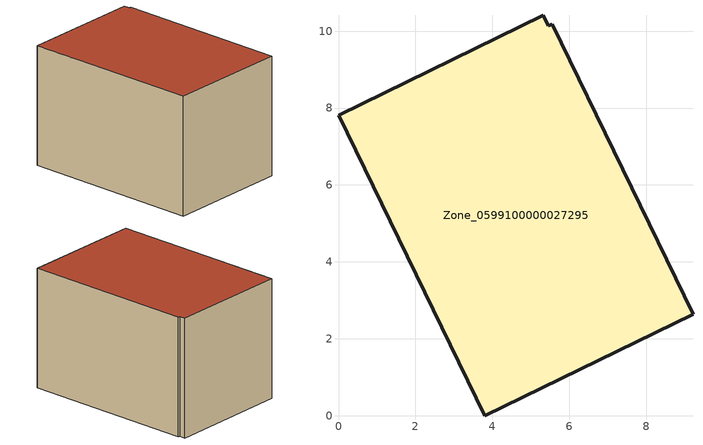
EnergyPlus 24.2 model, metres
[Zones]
Zone_0599100000027295
 floor ground (C_G): 5.55,10.19 9.22,2.64 3.8,0 0,7.82 5.32,10.41 5.46,10.14 z0
 wall outside (C_F): 3.8,0 9.22,2.64 5.55,10.19 5.46,10.14 5.32,10.41 0,7.82 3.8,0 z0:5.84
 roof outside (C_R): 9.22,2.64 5.55,10.19 5.46,10.14 5.32,10.41 0,7.82 3.8,0 z5.84
[BUILDING]
Pand.0599100000027295: North Axis=0; Terrain=City; Loads Convergence Tolerance Value=0.04; Temperature Convergence Tolerance Value=0.4; Solar Distribution=FullExterior; Maximum Number of Warmup Days=25; Minimum Number of Warmup Days=1
[Site:Location]
Rotterdam.The.Hague.AP_ZH_NLD Design_Conditions: Latitude=51.96; Longitude=4.45; Time Zone=1; Elevation=-4.5
[SITE:GROUNDTEMPERATURE:BUILDINGSURFACE]
18, 18, 18, 18, 18, 18, 18, 18, 18, 18, 18, 18
[MATERIAL] Thermal Absorptance=0.9; Solar Absorptance=0.7; Visible Absorptance=0.7
Name | Roughness | Thickness | Conductivity | Density | Specific Heat
G.TI.1946-1964 | MediumSmooth | 0.15 | 1 | 540 | 1210
F.TI.1946-1964 | Rough | 0.3 | 0.857143 | 1920 | 840
R.TI.1946-1964 | MediumRough | 0.2 | 0.277778 | 1500 | 1000
[CONSTRUCTION]
C_G: G.TI.1946-1964
C_F: F.TI.1946-1964
C_R: R.TI.1946-1964
[ZONE]
Zone_0599100000027295: Type=1; Multiplier=1; Ceiling Height=Autocalculate; Volume=Autocalculate; Floor Area=autocalculate; Part of Total Floor Area=Yes
[ZONEINFILTRATION:DESIGNFLOWRATE]
Infil_Zone_0599100000027295: Zone or ZoneList or Space or SpaceList=Zone_0599100000027295; Schedule=AlwaysOn; Design Flow Rate Calculation Method=Flow/Area; Flow Rate per Floor Area=0.003; Constant Term Coefficient=1; Temperature Term Coefficient=0; Velocity Term Coefficient=0; Velocity Squared Term Coefficient=0
[HVACTEMPLATE:ZONE:IDEALLOADSAIRSYSTEM]
Zone_0599100000027295: Maximum Heating Supply Air Temperature=50; Minimum Cooling Supply Air Temperature=13; Maximum Heating Supply Air Humidity Ratio=0.0156; Minimum Cooling Supply Air Humidity Ratio=0.0077; Heating Limit=NoLimit; Cooling Limit=NoLimit; Dehumidification Control Type=ConstantSensibleHeatRatio; Cooling Sensible Heat Ratio=0.7; Dehumidification Setpoint=60; Humidification Control Type=None; Humidification Setpoint=30; Outdoor Air Method=None; Outdoor Air Flow Rate per Person=0.00944; Outdoor Air Flow Rate per Zone Floor Area=0; Outdoor Air Flow Rate per Zone=0; Demand Controlled Ventilation Type=None; Outdoor Air Economizer Type=NoEconomizer; Heat Recovery Type=None; Sensible Heat Recovery Effectiveness=0.7; Latent Heat Recovery Effectiveness=0.65
[ZONECONTROL:THERMOSTAT]
ThermostatControl_Zone_0599100000027295: Zone or ZoneList=Zone_0599100000027295; Control Type Schedule=DualSetpointControlType; Control 1=Thermostat_Zone_0599100000027295; Temperature Difference Between Cutout And Setpoint=0
[THERMOSTATSETPOINT:DUALSETPOINT]
Thermostat_Zone_0599100000027295: Heating Setpoint Temperature Schedule=HeatingSetpoint_Zone_0599100000027295; Cooling Setpoint Temperature Schedule=CoolingSetpoint_Zone_0599100000027295
[SCHEDULE:COMPACT]
HeatingSetpoint_Zone_0599100000027295: Through: 12/31, For: AllDays, Until: 24:00, 21
CoolingSetpoint_Zone_0599100000027295: Through: 12/31, For: AllDays, Until: 24:00, 24
DualSetpointControlType: Through: 12/31, For: AllDays, Until: 24:00, 4
AlwaysOn: Through: 12/31, For: AllDays, Until: 24:00, 1
